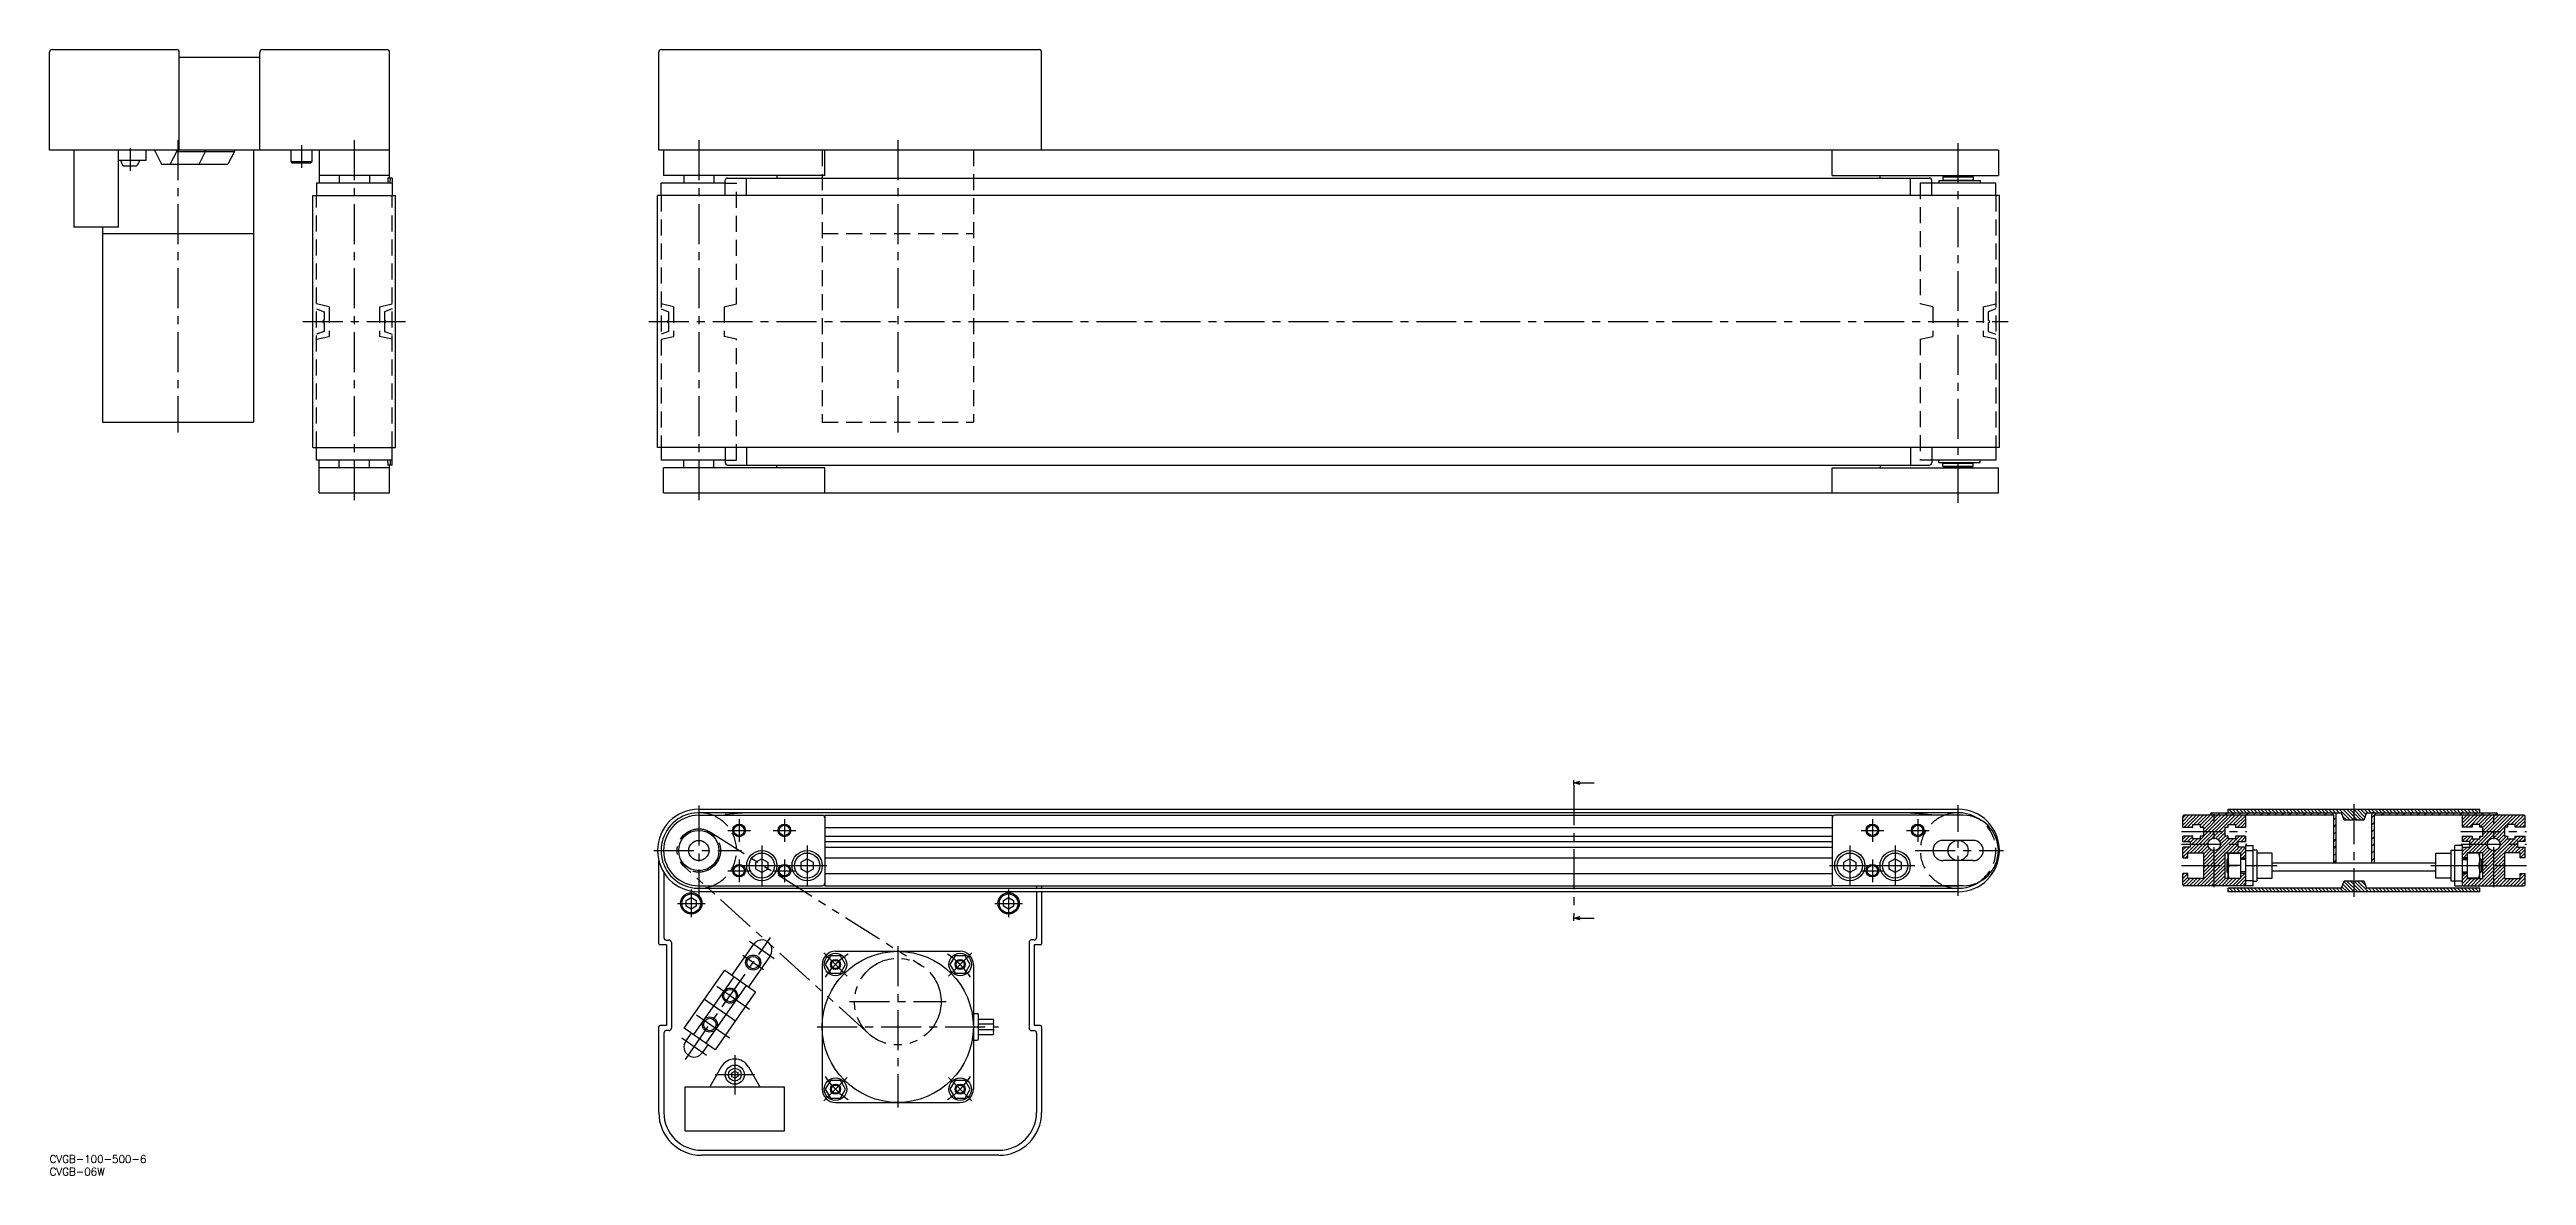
# Model space of a CAD drawing. Extents: x 0 to 983, y -8 to 439.
import ezdxf

# ---------------------------------------------------------------- set-up
doc = ezdxf.new("R2010")
doc.units = 0
doc.header["$LTSCALE"] = 0.5
for name, pattern in [('CENTER', [50.8, 31.75, -6.35, 6.35, -6.35]), ('DASHED', [19.05, 12.7, -6.35]), ('PHANTOM', [63.5, 31.75, -6.35, 6.35, -6.35, 6.35, -6.35])]:
    doc.linetypes.add(name, pattern=pattern)
doc.layers.get('0').update_dxf_attribs({"linetype": 'CONTINUOUS'})
doc.layers.add('CENTER', color=1, linetype='CENTER')
doc.styles.get("Standard").update_dxf_attribs({"font": 'txt.shx', "height": 3, "bigfont": 'bigfont.shx'})

# ---------------------------------------------------------------- blocks, each defined once
blk = doc.blocks.new('*U55')
at = {"color": 7, "linetype": 'CONTINUOUS'}
blk.add_text('CVGB-100-500-6', height=3, dxfattribs=at).set_placement((0, -3))
blk = doc.blocks.new('_OPEN30')
at = {"color": 0, "linetype": 'BYBLOCK'}
for p, q in [((-1, 0.27), (0, 0)), ((0, 0), (-1, -0.27)), ((0, 0), (-1, 0))]:
    blk.add_line(p, q, dxfattribs=at)
blk = doc.blocks.new('*U56')
at = {"color": 7, "linetype": 'CONTINUOUS'}
blk.add_lwpolyline([(607.75, 147.9), (613.25, 147.9)], dxfattribs=at)
at = {"color": 7, "linetype": 'CONTINUOUS', "xscale": 2.5, "yscale": 2.5, "zscale": 2.5, "rotation": 180}
blk.add_blockref('_OPEN30', (605.25, 147.9), dxfattribs=at)
blk = doc.blocks.new('*U57')
at = {"color": 7, "linetype": 'CONTINUOUS'}
blk.add_lwpolyline([(607.75, 94.1), (613.25, 94.1)], dxfattribs=at)
at = {"color": 7, "linetype": 'CONTINUOUS', "xscale": 2.5, "yscale": 2.5, "zscale": 2.5, "rotation": 180}
blk.add_blockref('_OPEN30', (605.25, 94.1), dxfattribs=at)
blk = doc.blocks.new('*U58')
at = {"color": 7, "linetype": 'CONTINUOUS'}
blk.add_text('CVGB-06W', height=3, dxfattribs=at).set_placement((0, -8))

msp = doc.modelspace()

# ---------------------------------------------------------------- linework, layer by layer
at = {"color": 7, "linetype": 'CONTINUOUS'}
for p, q in [((0, 399), (0, 438)), ((1, 439), (50.5, 439)), ((51.5, 399), (51.5, 438)), ((51.5, 436), (83.5, 436)), ((83.5, 399), (83.5, 438)), ((84.5, 439), (134, 439)), ((135, 388), (135, 438)), ((241.91, 399), (241.91, 438)), ((242.91, 439), (392.91, 439)), ((393.91, 399), (393.91, 438)), ((135, 399), (0, 399)), ((9.7, 399), (9.7, 368.5)), ((27.2, 399), (27.2, 368.5)), ((38.2, 395), (27.2, 395)), ((38.2, 399), (38.2, 395)), ((41.9, 398.5), (41.9, 399)), ((41.9, 398.5), (44.48, 393.5)), ((44.48, 393.5), (70.86, 393.5)), ((47.92, 393.5), (50.5, 398.5)), ((50.5, 398.5), (50.5, 399)), ((50.5, 398.5), (73.44, 398.5)), ((59.39, 393.5), (61.97, 398.5)), ((61.97, 398.5), (61.97, 399)), ((73.44, 398.5), (70.86, 393.5)), ((73.44, 399), (73.44, 398.5)), ((81, 399), (81, 291)), ((95.75, 399), (95.75, 394.5)), ((95.75, 394.5), (96.25, 394)), ((95.75, 394.5), (104.25, 394.5)), ((96.25, 394), (103.75, 394)), ((103.75, 394), (104.25, 394.5)), ((104.25, 394.5), (104.25, 399)), ((107, 399), (107, 386)), ((773.81, 399), (241.91, 399)), ((243.81, 399), (243.81, 389)), ((307.81, 389), (307.81, 399)), ((707.81, 389), (707.81, 399)), ((773.81, 399), (773.81, 389)), ((29.47, 392.8), (34.53, 392.8)), ((136, 386), (106, 386)), ((106, 386), (106, 381)), ((135, 389), (107, 389)), ((115, 389), (115, 386)), ((127, 389), (127, 386)), ((134.26, 387), (134.26, 386)), ((136, 388), (134.35, 388)), ((135.26, 386), (135.26, 387)), ((136, 388), (136, 381)), ((268.26, 386), (242.81, 386)), ((242.81, 381), (242.81, 386)), ((307.81, 389), (243.81, 389)), ((251.81, 389), (251.81, 386)), ((263.81, 389), (263.81, 386)), ((268.26, 381), (268.26, 387)), ((269.26, 388), (746.37, 388)), ((276.77, 381), (276.77, 388)), ((288.81, 389), (288.81, 388)), ((707.81, 389), (773.81, 389)), ((726.81, 388), (726.81, 389)), ((738.86, 381), (738.86, 388)), ((747.37, 381), (747.37, 387)), ((772.81, 386), (747.37, 386)), ((750.16, 387), (766.56, 387)), ((750.16, 387), (750.16, 386)), ((752.01, 388.65), (751.81, 388.45)), ((751.81, 388.45), (763.81, 388.45)), ((751.81, 388.45), (751.81, 387.15)), ((751.81, 387.15), (763.81, 387.15)), ((752.01, 388.65), (763.61, 388.65)), ((752.06, 387.15), (752.06, 387)), ((753.81, 388.65), (753.81, 389)), ((761.81, 388.65), (761.81, 389)), ((763.56, 387.15), (763.56, 387)), ((763.61, 388.65), (763.81, 388.45)), ((763.61, 388.65), (763.81, 388.45)), ((763.81, 388.45), (763.81, 387.15)), ((766.56, 387), (766.56, 386)), ((772.81, 381), (772.81, 386)), ((104.6, 281), (104.6, 381)), ((104.6, 381), (137.4, 381)), ((137.4, 281), (137.4, 381)), ((774.21, 381), (241.41, 381)), ((241.41, 281), (241.41, 381)), ((774.21, 281), (774.21, 381)), ((27.2, 368.5), (9.7, 368.5)), ((21, 368.5), (21, 291)), ((21, 366), (81, 366)), ((21, 291), (81, 291)), ((104.6, 281), (137.4, 281)), ((106, 276), (106, 281)), ((136, 276), (106, 276)), ((107, 263), (107, 276)), ((115, 273), (115, 276)), ((127, 273), (127, 276)), ((134.26, 275), (134.26, 276)), ((135.26, 276), (135.26, 275)), ((136, 274), (136, 281)), ((774.21, 281), (241.41, 281)), ((242.81, 281), (242.81, 276)), ((268.26, 276), (242.81, 276)), ((251.81, 273), (251.81, 276)), ((263.81, 273), (263.81, 276)), ((268.26, 281), (268.26, 275)), ((276.77, 281), (276.77, 274)), ((738.86, 281), (738.86, 274)), ((747.37, 281), (747.37, 275)), ((772.81, 276), (747.37, 276)), ((750.16, 275), (750.16, 276)), ((766.56, 275), (766.56, 276)), ((772.81, 281), (772.81, 276)), ((135, 273), (107, 273)), ((136, 274), (134.35, 274)), ((135, 263), (135, 274)), ((243.81, 263), (243.81, 273)), ((307.81, 273), (243.81, 273)), ((269.26, 274), (746.37, 274)), ((288.81, 273), (288.81, 274)), ((307.81, 263), (307.81, 273)), ((707.81, 273), (773.81, 273)), ((707.81, 263), (707.81, 273)), ((726.81, 274), (726.81, 273)), ((750.16, 275), (766.56, 275)), ((751.81, 274.85), (763.81, 274.85)), ((751.81, 273.55), (751.81, 274.85)), ((751.81, 273.55), (763.81, 273.55)), ((752.01, 273.35), (751.81, 273.55)), ((752.01, 273.35), (763.61, 273.35)), ((752.06, 274.85), (752.06, 275)), ((753.81, 273), (753.81, 273.35)), ((761.81, 273), (761.81, 273.35)), ((763.56, 274.85), (763.56, 275)), ((763.61, 273.35), (763.81, 273.55)), ((763.81, 273.55), (763.81, 274.85)), ((773.81, 263), (773.81, 273)), ((107, 263), (135, 263)), ((243.81, 263), (773.81, 263)), ((257.81, 137.4), (757.81, 137.4)), ((757.81, 136), (257.81, 136)), ((257.81, 135), (306.81, 135)), ((276.7, 135.99), (268.26, 135.26)), ((268.26, 135.26), (268.28, 135)), ((307.81, 135), (707.81, 135)), ((307.81, 135), (307.81, 107)), ((307.81, 130.2), (707.81, 130.2)), ((707.81, 135), (707.81, 107)), ((759.81, 135), (708.81, 135)), ((738.92, 135.99), (747.37, 135.26)), ((747.34, 135), (747.37, 135.26)), ((847, 130.25), (847, 134.5)), ((847, 130.25), (851, 130.25)), ((907, 135), (847.5, 135)), ((851, 130.25), (851, 131.35)), ((851, 131.35), (854, 131.35)), ((854, 131.35), (854, 130.25)), ((854, 130.25), (855.2, 130.25)), ((855.2, 130.25), (855.2, 126.75)), ((858, 135), (858, 135.5)), ((858.5, 136), (910, 136)), ((863.8, 126.75), (863.8, 130.25)), ((863.8, 130.25), (865, 130.25)), ((865, 137.4), (965, 137.4)), ((865, 136), (865, 137.4)), ((865, 130.25), (865, 131.35)), ((865, 131.35), (868, 131.35)), ((868, 131.35), (868, 130.25)), ((868, 130.25), (872, 130.25)), ((872, 134.5), (872, 130.25)), ((907, 116), (907, 135)), ((908, 116), (908, 135)), ((911.1, 133), (910, 136)), ((914.5, 133), (911.1, 133)), ((918.9, 133), (915.5, 133)), ((920, 136), (918.9, 133)), ((920, 136), (971.5, 136)), ((922, 135), (922, 116)), ((923, 135), (923, 116)), ((982.5, 135), (923, 135)), ((958, 134.5), (958, 130.25)), ((962, 130.25), (958, 130.25)), ((965, 131.35), (962, 131.35)), ((962, 131.35), (962, 130.25)), ((965, 136), (965, 137.4)), ((965, 130.25), (965, 131.35)), ((966.2, 130.25), (965, 130.25)), ((966.2, 126.75), (966.2, 130.25)), ((972, 135.5), (972, 135)), ((976, 130.25), (974.8, 130.25)), ((974.8, 130.25), (974.8, 126.75)), ((979, 131.35), (976, 131.35)), ((976, 131.35), (976, 130.25)), ((979, 130.25), (979, 131.35)), ((983, 130.25), (979, 130.25)), ((983, 130.25), (983, 134.5)), ((307.81, 126.7), (707.81, 126.7)), ((307.81, 124.6), (707.81, 124.6)), ((307.81, 122.4), (707.81, 122.4)), ((307.81, 118.1), (707.81, 118.1)), ((763.81, 125), (751.81, 125)), ((851, 126.75), (847, 126.75)), ((847, 124.6), (847, 126.75)), ((847, 124.6), (850, 124.6)), ((850, 122.4), (847, 122.4)), ((847, 118.1), (847, 122.4)), ((847, 118.1), (849, 118.1)), ((849, 118.1), (849, 120.1)), ((849, 120.1), (855.2, 120.1)), ((850, 124.6), (850, 122.4)), ((851, 125.65), (851, 126.75)), ((854, 125.65), (851, 125.65)), ((855.2, 126.75), (854, 126.75)), ((854, 126.75), (854, 125.65)), ((855.2, 120.1), (855.2, 109.9)), ((865, 126.75), (863.8, 126.75)), ((863.8, 109.9), (863.8, 120.1)), ((863.8, 120.1), (870, 120.1)), ((865, 125.65), (865, 126.75)), ((868, 125.65), (865, 125.65)), ((865, 110), (865, 120)), ((865, 120), (870, 120)), ((872, 126.75), (868, 126.75)), ((868, 126.75), (868, 125.65)), ((869, 122.4), (869, 124.6)), ((869, 124.6), (872, 124.6)), ((872, 122.4), (869, 122.4)), ((870, 120.1), (870, 109.9)), ((870, 118.1), (872, 118.1)), ((872, 126.75), (872, 124.6)), ((872, 123), (872, 107)), ((872, 123), (875, 123)), ((872, 121), (875, 121)), ((875, 107), (875, 123)), ((876.5, 121.1), (875, 121.1)), ((876.5, 121.1), (876.5, 108.9)), ((882.5, 120), (876.5, 120)), ((882.5, 110), (882.5, 120)), ((947.5, 120), (953.5, 120)), ((947.5, 110), (947.5, 120)), ((953.5, 121.1), (955, 121.1)), ((953.5, 121.1), (953.5, 108.9)), ((958, 123), (955, 123)), ((955, 107), (955, 123)), ((958, 121), (955, 121)), ((958, 126.75), (958, 124.6)), ((958, 126.75), (962, 126.75)), ((961, 124.6), (958, 124.6)), ((958, 123), (958, 107)), ((958, 122.4), (961, 122.4)), ((960, 118.1), (958, 118.1)), ((966.2, 120.1), (960, 120.1)), ((960, 120.1), (960, 109.9)), ((965, 120), (960, 120)), ((961, 122.4), (961, 124.6)), ((962, 126.75), (962, 125.65)), ((962, 125.65), (965, 125.65)), ((965, 125.65), (965, 126.75)), ((965, 126.75), (966.2, 126.75)), ((965, 110), (965, 120)), ((966.2, 109.9), (966.2, 120.1)), ((974.8, 126.75), (976, 126.75)), ((981, 120.1), (974.8, 120.1)), ((974.8, 120.1), (974.8, 109.9)), ((976, 126.75), (976, 125.65)), ((976, 125.65), (979, 125.65)), ((979, 125.65), (979, 126.75)), ((979, 126.75), (983, 126.75)), ((983, 124.6), (980, 124.6)), ((980, 124.6), (980, 122.4)), ((980, 122.4), (983, 122.4)), ((981, 118.1), (981, 120.1)), ((983, 118.1), (981, 118.1)), ((983, 124.6), (983, 126.75)), ((983, 118.1), (983, 122.4)), ((241.91, 84), (241.91, 116.98)), ((243.91, 112.3), (243.91, 86.44)), ((282.81, 117.75), (280.43, 116.37)), ((280.43, 113.63), (280.43, 116.37)), ((282.81, 112.25), (280.43, 113.63)), ((282.81, 117.75), (285.19, 116.37)), ((285.19, 113.63), (282.81, 112.25)), ((285.19, 116.37), (285.19, 113.63)), ((300.81, 117.75), (298.43, 116.37)), ((298.43, 113.63), (298.43, 116.37)), ((300.81, 112.25), (298.43, 113.63)), ((300.81, 117.75), (303.19, 116.37)), ((303.19, 113.63), (300.81, 112.25)), ((303.19, 116.37), (303.19, 113.63)), ((307.81, 111.9), (707.81, 111.9)), ((714.81, 117.75), (712.43, 116.37)), ((712.43, 113.63), (712.43, 116.37)), ((714.81, 112.25), (712.43, 113.63)), ((714.81, 117.75), (717.19, 116.37)), ((717.19, 113.63), (714.81, 112.25)), ((717.19, 116.37), (717.19, 113.63)), ((732.81, 117.75), (730.43, 116.37)), ((730.43, 113.63), (730.43, 116.37)), ((732.81, 112.25), (730.43, 113.63)), ((732.81, 117.75), (735.19, 116.37)), ((735.19, 113.63), (732.81, 112.25)), ((735.19, 116.37), (735.19, 113.63)), ((763.81, 117), (751.81, 117)), ((849, 111.9), (847, 111.9)), ((847, 107.5), (847, 111.9)), ((849, 109.9), (849, 111.9)), ((855.2, 109.9), (849, 109.9)), ((870, 109.9), (863.8, 109.9)), ((864.5, 117.46), (865, 117.96)), ((864.5, 117.46), (864.5, 112.54)), ((864.5, 112.54), (865, 112.04)), ((865, 110), (870, 110)), ((870, 115), (865.44, 115)), ((872, 118), (870, 118)), ((870, 112), (872, 112)), ((872, 111.9), (870, 111.9)), ((875, 109), (872, 109)), ((875, 108.9), (876.5, 108.9)), ((876.5, 110), (882.5, 110)), ((947.5, 116), (882.5, 116)), ((947.5, 112.8), (882.5, 112.8)), ((910, 106), (911.1, 109)), ((911.1, 109), (914.5, 109)), ((915.5, 109), (918.9, 109)), ((918.9, 109), (920, 106)), ((953.5, 110), (947.5, 110)), ((955, 108.9), (953.5, 108.9)), ((955, 109), (958, 109)), ((958, 118), (960, 118)), ((960, 112), (958, 112)), ((958, 111.9), (960, 111.9)), ((960, 115), (964.55, 115)), ((965, 110), (960, 110)), ((960, 109.9), (966.2, 109.9)), ((965.5, 117.46), (965, 117.96)), ((965.5, 112.54), (965, 112.04)), ((965.5, 117.46), (965.5, 112.54)), ((974.8, 109.9), (981, 109.9)), ((981, 109.9), (981, 111.9)), ((981, 111.9), (983, 111.9)), ((983, 107.5), (983, 111.9)), ((252.81, 101.15), (254.81, 102.31)), ((252.81, 98.85), (252.81, 101.15)), ((254.81, 97.69), (252.81, 98.85)), ((254.81, 102.31), (256.81, 101.15)), ((256.81, 98.85), (254.81, 97.69)), ((256.81, 101.15), (256.81, 98.85)), ((257.81, 107), (306.81, 107)), ((257.81, 106), (757.81, 106)), ((757.81, 104.6), (257.81, 104.6)), ((307.81, 107), (707.81, 107)), ((378.81, 101.15), (380.81, 102.31)), ((378.81, 98.85), (378.81, 101.15)), ((380.81, 97.69), (378.81, 98.85)), ((380.81, 102.31), (382.81, 101.15)), ((382.81, 98.85), (380.81, 97.69)), ((382.81, 101.15), (382.81, 98.85)), ((391.91, 107), (391.91, 106)), ((391.91, 104.6), (391.91, 86.5)), ((393.91, 107), (393.91, 106)), ((393.91, 104.6), (393.91, 84)), ((759.81, 107), (708.81, 107)), ((742.81, 107), (757.81, 107)), ((871.5, 107), (847.5, 107)), ((910, 106), (865, 106)), ((865, 104.6), (865, 106)), ((965, 104.6), (865, 104.6)), ((875, 107), (872, 107)), ((965, 106), (920, 106)), ((955, 107), (958, 107)), ((958.5, 107), (982.5, 107)), ((965, 104.6), (965, 106)), ((244.91, 83.5), (242.41, 83.5)), ((244.91, 85.44), (245.91, 85.44)), ((244.91, 83.5), (244.91, 51.5)), ((246.91, 84.44), (246.91, 50.5)), ((270.94, 71.43), (279.59, 83.79)), ((286.15, 79.21), (277.49, 66.84)), ((312.06, 81), (361.56, 81)), ((388.91, 84.44), (388.91, 50.5)), ((390.91, 85.5), (389.91, 85.5)), ((390.91, 83.5), (390.91, 51.5)), ((393.41, 83.5), (390.91, 83.5)), ((252.01, 50.5), (268.07, 73.44)), ((271.76, 70.86), (255.7, 47.92)), ((268.07, 73.44), (280.36, 64.84)), ((306.81, 75.75), (306.81, 26.25)), ((366.81, 75.75), (366.81, 26.25)), ((260.04, 61.97), (272.33, 53.37)), ((276.67, 67.42), (260.61, 44.48)), ((280.36, 64.84), (264.3, 41.9)), ((241.91, 17), (241.91, 51)), ((244.91, 51.5), (242.41, 51.5)), ((245.91, 49.5), (244.91, 49.5)), ((264.3, 41.9), (252.01, 50.5)), ((366.81, 56.25), (368.31, 56.25)), ((368.81, 46.25), (368.81, 55.75)), ((368.81, 54), (374.81, 54)), ((374.81, 52), (368.81, 52)), ((368.81, 50), (374.81, 50)), ((389.91, 49.5), (390.91, 49.5)), ((393.41, 51.5), (390.91, 51.5)), ((393.91, 51), (393.91, 17)), ((243.91, 48.5), (243.91, 17)), ((252.64, 45.29), (254.88, 48.5)), ((261.43, 43.91), (259.19, 40.71)), ((366.81, 45.75), (368.31, 45.75)), ((368.81, 48), (374.81, 48)), ((391.91, 48.5), (391.91, 17)), ((266.74, 35.1), (262.18, 27.2)), ((270.79, 32.59), (271.96, 33.44)), ((270.94, 31.15), (270.79, 32.59)), ((272.26, 30.56), (270.94, 31.15)), ((271.96, 33.44), (273.28, 32.85)), ((273.43, 31.41), (272.26, 30.56)), ((273.28, 32.85), (273.43, 31.41)), ((277.48, 35.1), (282.04, 27.2)), ((252.36, 9.7), (252.36, 27.2)), ((252.36, 27.2), (291.86, 27.2)), ((291.86, 9.7), (291.86, 27.2)), ((312.06, 21), (361.56, 21)), ((252.36, 9.7), (291.86, 9.7)), ((258.91, 2), (376.91, 2)), ((376.91, 0), (258.91, 0))]:
    msp.add_line(p, q, dxfattribs=at)
at = {"color": 3, "linetype": 'DASHED'}
for p, q in [((306.81, 399), (306.81, 291)), ((366.81, 399), (366.81, 291)), ((268.26, 386), (272.81, 386)), ((272.81, 338), (272.81, 386)), ((747.37, 386), (742.81, 386)), ((742.81, 386), (742.81, 338)), ((106, 281), (106, 381)), ((136, 281), (136, 381)), ((242.81, 381), (242.81, 281)), ((772.81, 381), (772.81, 281)), ((306.81, 366), (366.81, 366)), ((111, 336.9), (106, 338)), ((106, 336), (109, 334.9)), ((109, 334.9), (109, 331.5)), ((111, 336.9), (111, 325.1)), ((131, 336.9), (136, 338)), ((131, 336.9), (131, 325.1)), ((136, 336), (133, 334.9)), ((133, 334.9), (133, 331.5)), ((247.81, 336.9), (242.81, 338)), ((242.81, 336), (245.81, 334.9)), ((245.81, 334.9), (245.81, 331.5)), ((247.81, 336.9), (247.81, 325.1)), ((267.81, 336.9), (272.81, 338)), ((267.81, 336.9), (267.81, 325.1)), ((747.81, 336.9), (742.81, 338)), ((747.81, 336.9), (747.81, 325.1)), ((767.81, 336.9), (772.81, 338)), ((767.81, 336.9), (767.81, 325.1)), ((772.81, 336), (769.81, 334.9)), ((769.81, 334.9), (769.81, 331.5)), ((109, 327.1), (106, 326)), ((106, 324), (111, 325.1)), ((109, 330.5), (109, 327.1)), ((136, 324), (131, 325.1)), ((133, 330.5), (133, 327.1)), ((133, 327.1), (136, 326)), ((245.81, 327.1), (242.81, 326)), ((242.81, 324), (247.81, 325.1)), ((245.81, 330.5), (245.81, 327.1)), ((272.81, 324), (267.81, 325.1)), ((742.81, 324), (747.81, 325.1)), ((772.81, 324), (767.81, 325.1)), ((769.81, 330.5), (769.81, 327.1)), ((769.81, 327.1), (772.81, 326)), ((272.81, 276), (272.81, 324)), ((742.81, 324), (742.81, 276)), ((306.81, 291), (366.81, 291)), ((268.26, 276), (272.81, 276)), ((747.37, 276), (742.81, 276))]:
    msp.add_line(p, q, dxfattribs=at)
at = {"color": 3, "linetype": 'PHANTOM'}
for p, q in [((262.4, 128.27), (345.98, 75.54)), ((325.27, 48.26), (252.04, 114.63))]:
    msp.add_line(p, q, dxfattribs=at)
at = {"color": 3, "linetype": 'CONTINUOUS'}
for p, q in [((847, 133.94), (848.06, 135)), ((847, 132.52), (849.47, 135)), ((847, 131.11), (850.89, 135)), ((847, 118.38), (863.61, 135)), ((847.55, 130.25), (852.3, 135)), ((848.96, 130.25), (853.71, 135)), ((850.13, 120.1), (865.03, 135)), ((850.38, 130.25), (851, 130.87)), ((851.48, 131.35), (855.13, 135)), ((851.54, 120.1), (866.44, 135)), ((852.89, 131.35), (856.54, 135)), ((854, 131.04), (857.96, 135)), ((854.62, 130.25), (859.37, 135)), ((855.2, 129.41), (860.79, 135)), ((855.2, 128), (862.2, 135)), ((858, 135.04), (858.96, 136)), ((858.74, 125.88), (867.86, 135)), ((860.18, 125.91), (863.8, 129.52)), ((860.79, 135), (861.79, 136)), ((861.1, 125.42), (863.8, 128.11)), ((863.61, 135), (864.61, 136)), ((864.52, 130.25), (865, 130.72)), ((865.3, 136), (865, 136.3)), ((866.71, 136), (865.31, 137.4)), ((865.62, 131.35), (869.27, 135)), ((866.44, 135), (867.44, 136)), ((868.13, 136), (866.73, 137.4)), ((867.04, 131.35), (870.69, 135)), ((868, 130.9), (871.9, 134.8)), ((869.54, 136), (868.14, 137.4)), ((868.76, 130.25), (872, 133.48)), ((869.27, 135), (870.27, 136)), ((870.96, 136), (869.56, 137.4)), ((870.18, 130.25), (872, 132.07)), ((872.37, 136), (870.97, 137.4)), ((871.59, 130.25), (872, 130.65)), ((872.1, 135), (873.1, 136)), ((873.78, 136), (872.38, 137.4)), ((875.2, 136), (873.8, 137.4)), ((874.93, 135), (875.93, 136)), ((876.61, 136), (875.21, 137.4)), ((878.03, 136), (876.63, 137.4)), ((877.76, 135), (878.76, 136)), ((879.44, 136), (878.04, 137.4)), ((880.86, 136), (879.46, 137.4)), ((880.58, 135), (881.58, 136)), ((882.27, 136), (880.87, 137.4)), ((883.68, 136), (882.28, 137.4)), ((883.41, 135), (884.41, 136)), ((885.1, 136), (883.7, 137.4)), ((886.51, 136), (885.11, 137.4)), ((886.24, 135), (887.24, 136)), ((887.93, 136), (886.53, 137.4)), ((889.34, 136), (887.94, 137.4)), ((889.07, 135), (890.07, 136)), ((890.75, 136), (889.35, 137.4)), ((892.17, 136), (890.77, 137.4)), ((891.9, 135), (892.9, 136)), ((893.58, 136), (892.18, 137.4)), ((895, 136), (893.6, 137.4)), ((894.73, 135), (895.73, 136)), ((896.41, 136), (895.01, 137.4)), ((897.83, 136), (896.43, 137.4)), ((897.56, 135), (898.56, 136)), ((899.24, 136), (897.84, 137.4)), ((900.65, 136), (899.25, 137.4)), ((900.38, 135), (901.38, 136)), ((902.07, 136), (900.67, 137.4)), ((903.48, 136), (902.08, 137.4)), ((903.21, 135), (904.21, 136)), ((904.9, 136), (903.5, 137.4)), ((906.31, 136), (904.91, 137.4)), ((906.04, 135), (907.04, 136)), ((907.73, 136), (906.33, 137.4)), ((907, 133.13), (908, 134.13)), ((907, 130.3), (908, 131.3)), ((907, 127.47), (908, 128.47)), ((909.14, 136), (907.74, 137.4)), ((913.55, 133), (909.15, 137.4)), ((912.14, 133), (910.49, 134.65)), ((914.63, 133.34), (910.57, 137.4)), ((916.38, 133), (911.98, 137.4)), ((917.8, 133), (913.4, 137.4)), ((918.98, 133.23), (914.81, 137.4)), ((919.36, 134.27), (916.22, 137.4)), ((919.74, 135.3), (917.64, 137.4)), ((920.45, 136), (919.05, 137.4)), ((921.87, 136), (920.47, 137.4)), ((923.28, 136), (921.88, 137.4)), ((922, 133.98), (923, 134.98)), ((922, 131.16), (923, 132.16)), ((922, 128.33), (923, 129.33)), ((923.01, 135), (924.01, 136)), ((924.7, 136), (923.3, 137.4)), ((926.11, 136), (924.71, 137.4)), ((925.84, 135), (926.84, 136)), ((927.52, 136), (926.12, 137.4)), ((928.94, 136), (927.54, 137.4)), ((928.67, 135), (929.67, 136)), ((930.35, 136), (928.95, 137.4)), ((931.77, 136), (930.37, 137.4)), ((931.5, 135), (932.5, 136)), ((933.18, 136), (931.78, 137.4)), ((934.6, 136), (933.2, 137.4)), ((934.32, 135), (935.32, 136)), ((936.01, 136), (934.61, 137.4)), ((937.42, 136), (936.02, 137.4)), ((937.15, 135), (938.15, 136)), ((938.84, 136), (937.44, 137.4)), ((940.25, 136), (938.85, 137.4)), ((939.98, 135), (940.98, 136)), ((941.67, 136), (940.27, 137.4)), ((943.08, 136), (941.68, 137.4)), ((942.81, 135), (943.81, 136)), ((944.49, 136), (943.09, 137.4)), ((945.91, 136), (944.51, 137.4)), ((945.64, 135), (946.64, 136)), ((947.32, 136), (945.92, 137.4)), ((948.74, 136), (947.34, 137.4)), ((948.47, 135), (949.47, 136)), ((950.15, 136), (948.75, 137.4)), ((951.57, 136), (950.17, 137.4)), ((951.3, 135), (952.3, 136)), ((952.98, 136), (951.58, 137.4)), ((954.39, 136), (952.99, 137.4)), ((954.12, 135), (955.12, 136)), ((955.81, 136), (954.41, 137.4)), ((957.22, 136), (955.82, 137.4)), ((956.95, 135), (957.95, 136)), ((958.64, 136), (957.24, 137.4)), ((958, 133.22), (959.78, 135)), ((958, 131.8), (961.2, 135)), ((958, 130.39), (962.61, 135)), ((958.02, 134.65), (958.34, 134.98)), ((960.05, 136), (958.65, 137.4)), ((959.27, 130.25), (964.02, 135)), ((959.78, 135), (960.78, 136)), ((961.47, 136), (960.07, 137.4)), ((960.44, 120.1), (975.34, 135)), ((960.69, 130.25), (965.44, 135)), ((962.88, 136), (961.48, 137.4)), ((961.85, 120.1), (976.75, 135)), ((962.61, 135), (963.61, 136)), ((964.29, 136), (962.89, 137.4)), ((963.2, 131.35), (966.85, 135)), ((963.27, 120.1), (978.17, 135)), ((965, 136.71), (964.31, 137.4)), ((964.62, 131.35), (968.27, 135)), ((965, 130.32), (969.68, 135)), ((965.44, 135), (966.44, 136)), ((966.2, 130.1), (971.09, 135)), ((966.2, 128.69), (972.51, 135)), ((966.2, 127.27), (973.92, 135)), ((968.27, 135), (969.27, 136)), ((970.58, 126), (974.8, 130.22)), ((971.09, 135), (971.9, 135.8)), ((971.69, 125.7), (974.8, 128.8)), ((974.83, 130.25), (979.58, 135)), ((977.34, 131.35), (980.99, 135)), ((978.76, 131.35), (982.41, 135)), ((979.07, 130.25), (983, 134.17)), ((980.49, 130.25), (983, 132.76)), ((981.9, 130.25), (983, 131.35)), ((847, 125.45), (848.29, 126.75)), ((847, 121.21), (848.19, 122.4)), ((847, 119.8), (849.6, 122.4)), ((847.56, 124.6), (849.71, 126.75)), ((848.13, 118.1), (849, 118.97)), ((848.97, 124.6), (851, 126.62)), ((850, 124.21), (851.44, 125.65)), ((850, 122.8), (852.85, 125.65)), ((852.58, 107), (863.8, 118.21)), ((852.96, 120.1), (857.11, 124.26)), ((854.37, 120.1), (857.09, 122.82)), ((855.2, 112.44), (869.51, 126.75)), ((855.2, 115.27), (865.58, 125.65)), ((855.2, 113.85), (866.99, 125.65)), ((855.2, 119.51), (857.58, 121.89)), ((855.2, 118.1), (858.37, 121.27)), ((855.2, 116.68), (859.51, 121)), ((855.2, 111.03), (863.8, 119.63)), ((861.73, 124.63), (863.85, 126.75)), ((862, 123.48), (865, 126.48)), ((864.27, 120.1), (870.92, 126.75)), ((865.68, 120.1), (869, 123.41)), ((867.1, 120.1), (869.4, 122.4)), ((868, 126.65), (868.09, 126.75)), ((868.51, 120.1), (870.81, 122.4)), ((869.93, 120.1), (872, 122.17)), ((870, 118.75), (872, 120.75)), ((870.18, 124.6), (872, 126.41)), ((870.76, 118.1), (872, 119.34)), ((871.6, 124.6), (872, 125)), ((907, 124.64), (908, 125.64)), ((907, 121.81), (908, 122.81)), ((907, 118.98), (908, 119.98)), ((922, 125.5), (923, 126.5)), ((922, 122.67), (923, 123.67)), ((922, 119.84), (923, 120.84)), ((958, 126.14), (958.6, 126.75)), ((958, 124.73), (960.02, 126.75)), ((958, 119.07), (964.57, 125.65)), ((958, 121.9), (958.49, 122.4)), ((958, 120.49), (959.91, 122.4)), ((958.44, 118.1), (960, 119.66)), ((959.28, 124.6), (961.43, 126.75)), ((959.85, 118.1), (960, 118.24)), ((960.69, 124.6), (962, 125.9)), ((961, 123.49), (963.16, 125.65)), ((964.68, 120.1), (968, 123.42)), ((965, 126.07), (965.67, 126.75)), ((966.09, 120.1), (968.3, 122.31)), ((966.2, 111.72), (981.23, 126.75)), ((966.2, 114.55), (977.3, 125.65)), ((966.2, 113.13), (978.72, 125.65)), ((966.2, 118.79), (968.95, 121.54)), ((966.2, 115.96), (971.41, 121.17)), ((966.2, 117.37), (969.9, 121.07)), ((966.2, 110.3), (974.8, 118.9)), ((972.46, 125.05), (974.8, 127.39)), ((972.82, 122.59), (976, 125.76)), ((972.92, 124.1), (975.57, 126.75)), ((975.99, 120.1), (980, 124.1)), ((977.41, 120.1), (980, 122.69)), ((978.82, 120.1), (981.12, 122.4)), ((979, 125.93), (979.82, 126.75)), ((980.24, 120.1), (982.54, 122.4)), ((980.49, 124.6), (982.64, 126.75)), ((981, 119.45), (983, 121.45)), ((981.06, 118.1), (983, 120.03)), ((981.91, 124.6), (983, 125.69)), ((982.48, 118.1), (983, 118.62)), ((847, 111.31), (847.59, 111.9)), ((847, 109.9), (849, 111.9)), ((847, 108.48), (849, 110.48)), ((847.11, 107.18), (849.83, 109.9)), ((848.34, 107), (851.24, 109.9)), ((849.76, 107), (852.66, 109.9)), ((851.17, 107), (854.07, 109.9)), ((854, 107), (863.8, 116.8)), ((855.41, 107), (863.8, 115.38)), ((856.83, 107), (863.8, 113.97)), ((858.24, 107), (863.8, 112.55)), ((859.66, 107), (863.8, 111.14)), ((861.07, 107), (863.97, 109.9)), ((862.48, 107), (865.38, 109.9)), ((863.9, 107), (866.8, 109.9)), ((865, 117.46), (864.5, 117.46)), ((865, 112.54), (864.5, 112.54)), ((865.31, 107), (868.21, 109.9)), ((866.73, 107), (869.63, 109.9)), ((868.14, 107), (872, 110.85)), ((869.56, 107), (872, 109.44)), ((872, 117.46), (870, 117.46)), ((872, 112.54), (870, 112.54)), ((870, 111.68), (870.21, 111.9)), ((870, 110.27), (871.63, 111.9)), ((907, 116.16), (908, 117.16)), ((915.08, 104.6), (910.99, 108.7)), ((916.5, 104.6), (912.1, 109)), ((917.91, 104.6), (913.51, 109)), ((919.33, 104.6), (915.31, 108.61)), ((920.74, 104.6), (916.34, 109)), ((919.56, 107.2), (917.75, 109)), ((922, 117.01), (923, 118.01)), ((958, 117.46), (960, 117.46)), ((958, 112.54), (960, 112.54)), ((958, 110.59), (959.31, 111.9)), ((958, 109.17), (960, 111.17)), ((958, 107.76), (960.14, 109.9)), ((958.65, 107), (961.55, 109.9)), ((960.07, 107), (962.97, 109.9)), ((961.48, 107), (964.38, 109.9)), ((962.89, 107), (965.79, 109.9)), ((964.31, 107), (974.8, 117.49)), ((965, 117.46), (965.5, 117.46)), ((965, 112.54), (965.5, 112.54)), ((965.72, 107), (974.8, 116.07)), ((967.14, 107), (974.8, 114.66)), ((968.55, 107), (974.8, 113.25)), ((969.96, 107), (974.8, 111.83)), ((971.38, 107), (974.8, 110.42)), ((972.79, 107), (975.69, 109.9)), ((974.21, 107), (977.11, 109.9)), ((975.62, 107), (978.52, 109.9)), ((977.04, 107), (979.94, 109.9)), ((978.45, 107), (983, 111.55)), ((979.86, 107), (983, 110.13)), ((981, 110.96), (981.94, 111.9)), ((981.28, 107), (983, 108.72)), ((865.59, 104.6), (865, 105.19)), ((867, 104.6), (865.6, 106)), ((868.41, 104.6), (867.01, 106)), ((869.83, 104.6), (868.43, 106)), ((871.24, 104.6), (869.84, 106)), ((870.97, 107), (872, 108.03)), ((872.66, 104.6), (871.26, 106)), ((874.07, 104.6), (872.67, 106)), ((875.49, 104.6), (874.09, 106)), ((876.9, 104.6), (875.5, 106)), ((878.31, 104.6), (876.91, 106)), ((879.73, 104.6), (878.33, 106)), ((881.14, 104.6), (879.74, 106)), ((882.56, 104.6), (881.16, 106)), ((883.97, 104.6), (882.57, 106)), ((885.39, 104.6), (883.99, 106)), ((886.8, 104.6), (885.4, 106)), ((888.21, 104.6), (886.81, 106)), ((889.63, 104.6), (888.23, 106)), ((891.04, 104.6), (889.64, 106)), ((892.46, 104.6), (891.06, 106)), ((893.87, 104.6), (892.47, 106)), ((895.28, 104.6), (893.88, 106)), ((896.7, 104.6), (895.3, 106)), ((898.11, 104.6), (896.71, 106)), ((899.53, 104.6), (898.13, 106)), ((900.94, 104.6), (899.54, 106)), ((902.36, 104.6), (900.96, 106)), ((903.77, 104.6), (902.37, 106)), ((905.18, 104.6), (903.78, 106)), ((906.6, 104.6), (905.2, 106)), ((908.01, 104.6), (906.61, 106)), ((909.43, 104.6), (908.03, 106)), ((910.84, 104.6), (909.44, 106)), ((912.26, 104.6), (910.23, 106.63)), ((913.67, 104.6), (910.61, 107.66)), ((922.15, 104.6), (920.75, 106)), ((923.57, 104.6), (922.17, 106)), ((924.98, 104.6), (923.58, 106)), ((926.4, 104.6), (925, 106)), ((927.81, 104.6), (926.41, 106)), ((929.23, 104.6), (927.83, 106)), ((930.64, 104.6), (929.24, 106)), ((932.05, 104.6), (930.65, 106)), ((933.47, 104.6), (932.07, 106)), ((934.88, 104.6), (933.48, 106)), ((936.3, 104.6), (934.9, 106)), ((937.71, 104.6), (936.31, 106)), ((939.13, 104.6), (937.73, 106)), ((940.54, 104.6), (939.14, 106)), ((941.95, 104.6), (940.55, 106)), ((943.37, 104.6), (941.97, 106)), ((944.78, 104.6), (943.38, 106)), ((946.2, 104.6), (944.8, 106)), ((947.61, 104.6), (946.21, 106)), ((949.02, 104.6), (947.62, 106)), ((950.44, 104.6), (949.04, 106)), ((951.85, 104.6), (950.45, 106)), ((953.27, 104.6), (951.87, 106)), ((954.68, 104.6), (953.28, 106)), ((956.1, 104.6), (954.7, 106)), ((957.51, 104.6), (956.11, 106)), ((958.92, 104.6), (957.52, 106)), ((960.34, 104.6), (958.94, 106)), ((961.75, 104.6), (960.35, 106)), ((963.17, 104.6), (961.77, 106)), ((964.58, 104.6), (963.18, 106)), ((965, 105.6), (964.6, 106)), ((982.78, 107.09), (982.91, 107.21))]:
    msp.add_line(p, q, dxfattribs=at)
at = {"color": 7, "linetype": 'CONTINUOUS'}
for points in [[(310.04, 79.25), (308.02, 75.75), (310.04, 72.25), (314.08, 72.25), (316.1, 75.75), (314.08, 79.25)], [(359.54, 79.25), (357.52, 75.75), (359.54, 72.25), (363.58, 72.25), (365.6, 75.75), (363.58, 79.25)], [(310.04, 29.75), (308.02, 26.25), (310.04, 22.75), (314.08, 22.75), (316.1, 26.25), (314.08, 29.75)], [(359.54, 29.75), (357.52, 26.25), (359.54, 22.75), (363.58, 22.75), (365.6, 26.25), (363.58, 29.75)]]:
    msp.add_lwpolyline(points, close=True, dxfattribs=at)
at = {"color": 3, "linetype": 'PHANTOM'}
for centre, radius in [((257.81, 121), 8.6), ((336.81, 61), 17.19)]:
    msp.add_circle(centre, radius, dxfattribs=at)
at = {"color": 7, "linetype": 'CONTINUOUS'}
for centre, radius in [((257.81, 121), 8), ((273.81, 129), 2.07), ((291.81, 129), 2.07), ((723.81, 129), 2.07), ((741.81, 129), 2.07), ((257.81, 121), 4), ((282.81, 115), 6), ((282.81, 115), 5), ((300.81, 115), 6), ((300.81, 115), 5), ((714.81, 115), 6), ((714.81, 115), 5), ((732.81, 115), 6), ((732.81, 115), 5), ((757.81, 121), 4), ((859.5, 123.5), 2.5), ((970.5, 123.5), 2.5), ((273.81, 113), 2.07), ((291.81, 113), 2.07), ((723.81, 113), 2.07), ((254.81, 100), 4.25), ((254.81, 100), 3.75), ((380.81, 100), 4.25), ((380.81, 100), 3.75), ((279.38, 76.51), 3), ((336.81, 51), 30), ((312.06, 75.75), 4.5), ((361.56, 75.75), 4.5), ((312.06, 75.75), 2), ((361.56, 75.75), 2), ((270.2, 63.4), 3), ((262.17, 51.94), 3), ((272.11, 32), 3.8), ((272.11, 32), 2.53), ((312.06, 26.25), 4.5), ((361.56, 26.25), 4.5), ((312.06, 26.25), 2), ((361.56, 26.25), 2)]:
    msp.add_circle(centre, radius, dxfattribs=at)
at = {"color": 3, "linetype": 'CONTINUOUS'}
for centre, radius in [((273.81, 129), 2.5), ((291.81, 129), 2.5), ((723.81, 129), 2.5), ((741.81, 129), 2.5), ((273.81, 113), 2.5), ((291.81, 113), 2.5), ((723.81, 113), 2.5), ((279.38, 76.51), 2.46), ((312.06, 75.75), 1.62), ((361.56, 75.75), 1.62), ((270.2, 63.4), 2.46), ((262.17, 51.94), 2.46), ((312.06, 26.25), 1.62), ((361.56, 26.25), 1.62)]:
    msp.add_circle(centre, radius, dxfattribs=at)
at = {"color": 7, "linetype": 'CONTINUOUS'}
for centre, radius, start, end in [((1, 438), 1, 90, 180), ((50.5, 438), 1, 0, 90), ((84.5, 438), 1, 90, 180), ((134, 438), 1, 0, 90), ((242.91, 438), 1, 90, 180), ((392.91, 438), 1, 0, 90), ((31.94, 395.7), 3.8, 190.54763, 229.64085), ((32.06, 395.7), 3.8, 310.35915, 349.45237), ((140.31, 386.98), 6.05, 170.25715, 179.78077), ((141.3, 386.98), 6.05, 170.25715, 179.78077), ((269.26, 387), 1, 90, 180), ((746.37, 387), 1, 0, 90), ((140.31, 275.02), 6.05, 180.21923, 189.74285), ((141.3, 275.02), 6.05, 180.21923, 189.74285), ((269.26, 275), 1, 180, 270), ((746.37, 275), 1, 270, 0), ((257.81, 121), 16.4, 90, 270), ((257.81, 121), 15, 68.96053, 291.03947), ((257.81, 121), 14, 90, 270), ((276.75, 135.5), 0.5, 90, 95), ((306.81, 134), 1, 0, 90), ((708.81, 134), 1, 90, 180), ((738.88, 135.5), 0.5, 85, 90), ((757.81, 121), 15, 56.63299, 111.03947), ((757.81, 121), 16.4, 270, 90), ((759.81, 121), 14, 270, 90), ((847.5, 134.5), 0.5, 90, 180), ((858.5, 135.5), 0.5, 90, 180), ((871.5, 134.5), 0.5, 0, 90), ((907, 135), 1, 0, 90), ((915, 133), 0.5, 0, 180), ((923, 135), 1, 90, 180), ((958.5, 134.5), 0.5, 90, 180), ((971.5, 135.5), 0.5, 0, 90), ((982.5, 134.5), 0.5, 0, 90), ((751.81, 121), 4, 90, 270), ((763.81, 121), 4, 270, 90), ((872.22, 117.5), 7.22, 159.74384, 200.25616), ((957.78, 117.5), 7.22, 339.74384, 20.25616), ((757.81, 121), 15, 248.96053, 303.36701), ((872.22, 112.5), 7.22, 159.74384, 200.25616), ((915, 109), 0.5, 180, 0), ((957.78, 112.5), 7.22, 339.74384, 20.25616), ((306.81, 108), 1, 270, 0), ((708.81, 108), 1, 180, 270), ((847.5, 107.5), 0.5, 180, 270), ((871.5, 107.5), 0.5, 270, 0), ((958.5, 107.5), 0.5, 180, 270), ((982.5, 107.5), 0.5, 270, 0), ((242.41, 84), 0.5, 180, 270), ((244.91, 86.44), 1, 180, 270), ((245.91, 84.44), 1, 0, 90), ((282.87, 81.5), 4, 325, 145), ((312.06, 75.75), 5.25, 90, 180), ((361.56, 75.75), 5.25, 0, 90), ((389.91, 84.5), 1, 90, 180), ((390.91, 86.5), 1, 270, 0), ((393.41, 84), 0.5, 270, 0), ((393.41, 84), 0.5, 270, 0), ((242.41, 51), 0.5, 90, 180), ((244.91, 48.5), 1, 90, 180), ((245.91, 50.5), 1, 270, 0), ((368.31, 55.75), 0.5, 0, 90), ((389.91, 50.5), 1, 180, 270), ((390.91, 48.5), 1, 0, 90), ((393.41, 51), 0.5, 0, 90), ((393.41, 51), 0.5, 0, 90), ((255.91, 43), 4, 145, 325), ((368.31, 46.25), 0.5, 270, 0), ((272.11, 32), 6.2, 30, 150), ((312.06, 26.25), 5.25, 180, 270), ((361.56, 26.25), 5.25, 270, 0), ((258.91, 17), 17, 180, 270), ((258.91, 17), 15, 180, 270), ((376.91, 17), 17, 270, 0), ((376.91, 17), 15, 270, 0)]:
    msp.add_arc(centre, radius, start, end, dxfattribs=at)
at = {"color": 3, "linetype": 'DASHED'}
for centre, radius, start, end in [((109, 331), 0.5, 90, 270), ((133, 331), 0.5, 270, 90), ((245.81, 331), 0.5, 90, 270), ((769.81, 331), 0.5, 270, 90), ((257.81, 121), 15, 291.03947, 68.96053), ((757.81, 121), 15, 111.03947, 248.96053), ((757.81, 121), 15, 303.36701, 56.63299)]:
    msp.add_arc(centre, radius, start, end, dxfattribs=at)
at = {"color": 3, "linetype": 'CONTINUOUS'}
for centre, start, end in [((375.68, 52.5), 150.00001, 209.99997), ((375.68, 50.5), 150.00004, 209.99996), ((373.95, 53.5), 330, 30), ((373.95, 51.5), 330, 30), ((373.95, 49.5), 330, 30), ((375.68, 48.5), 150.00001, 209.99997)]:
    msp.add_arc(centre, 1, start, end, dxfattribs=at)
at = {"layer": 'CENTER', "color": 1, "linetype": 'CENTER'}
for p, q in [((32, 399.8), (32, 390.8)), ((51, 403), (51, 287)), ((100, 401), (100, 392)), ((121, 403), (121, 259)), ((257.81, 403), (257.81, 259)), ((336.81, 403), (336.81, 287)), ((757.81, 259), (757.81, 403)), ((100.6, 331), (141.4, 331)), ((237.91, 331), (777.71, 331)), ((257.81, 138.9), (257.81, 103.1)), ((605.25, 146.9), (605.25, 95.1)), ((757.81, 103), (757.81, 139)), ((915, 139.4), (915, 102.6)), ((269.31, 129), (278.31, 129)), ((273.81, 133.5), (273.81, 124.5)), ((287.31, 129), (296.31, 129)), ((291.81, 133.5), (291.81, 124.5)), ((719.31, 129), (728.31, 129)), ((723.81, 133.5), (723.81, 124.5)), ((737.31, 129), (746.31, 129)), ((741.81, 133.5), (741.81, 124.5)), ((846.5, 128.5), (872.5, 128.5)), ((859.5, 106.5), (859.5, 135.5)), ((957.5, 128.5), (983.5, 128.5)), ((970.5, 106.5), (970.5, 135.5)), ((239.91, 121), (274.81, 121)), ((282.81, 123), (282.81, 107)), ((300.81, 123), (300.81, 107)), ((714.81, 123), (714.81, 107)), ((732.81, 123), (732.81, 107)), ((740.81, 121), (775.81, 121)), ((846.5, 123.5), (872.5, 123.5)), ((957.5, 123.5), (983.5, 123.5)), ((269.31, 113), (278.31, 113)), ((273.81, 117.5), (273.81, 108.5)), ((274.81, 115), (290.81, 115)), ((287.31, 113), (296.31, 113)), ((291.81, 117.5), (291.81, 108.5)), ((292.81, 115), (308.81, 115)), ((706.81, 115), (722.81, 115)), ((719.31, 113), (728.31, 113)), ((723.81, 117.5), (723.81, 108.5)), ((724.81, 115), (740.81, 115)), ((846.5, 115), (884.5, 115)), ((945.5, 115), (983.5, 115)), ((249.31, 100), (260.31, 100)), ((254.81, 105.5), (254.81, 94.5)), ((375.31, 100), (386.31, 100)), ((380.81, 105.5), (380.81, 94.5)), ((252.47, 38.09), (286.31, 86.42)), ((283.47, 73.64), (275.28, 79.38)), ((287.78, 78.06), (277.95, 84.94)), ((307.47, 80.34), (316.66, 71.15)), ((336.81, 83), (336.81, 19)), ((366.16, 80.34), (356.96, 71.15)), ((277.98, 57.95), (262.42, 68.85)), ((317.62, 61), (356, 61)), ((269.95, 46.49), (254.39, 57.38)), ((304.81, 51), (376.81, 51)), ((260.83, 39.56), (251, 46.44)), ((272.11, 39.8), (272.11, 24.2)), ((279.91, 32), (264.31, 32)), ((307.47, 21.66), (316.66, 30.85)), ((366.16, 21.66), (356.96, 30.85))]:
    msp.add_line(p, q, dxfattribs=at)
at = {"layer": 'CENTER', "color": 1, "linetype": 'CONTINUOUS'}
for p, q in [((605.25, 146.9), (605.25, 148.9)), ((605.25, 93.1), (605.25, 95.1))]:
    msp.add_line(p, q, dxfattribs=at)
at = {"layer": 'CENTER', "color": 1, "linetype": 'CENTER'}
for start, end in [(124.35427, 145.64573), (34.35427, 55.64573), (214.35427, 235.64573), (304.35427, 325.64573)]:
    msp.add_arc((336.81, 51), 35, start, end, dxfattribs=at)

# ---------------------------------------------------------------- block references
at = {"color": 7, "linetype": 'CONTINUOUS'}
for name in ['*U56', '*U57', '*U55', '*U58']:
    msp.add_blockref(name, (0, 0), dxfattribs=at)

doc.saveas('drawing.dxf')
